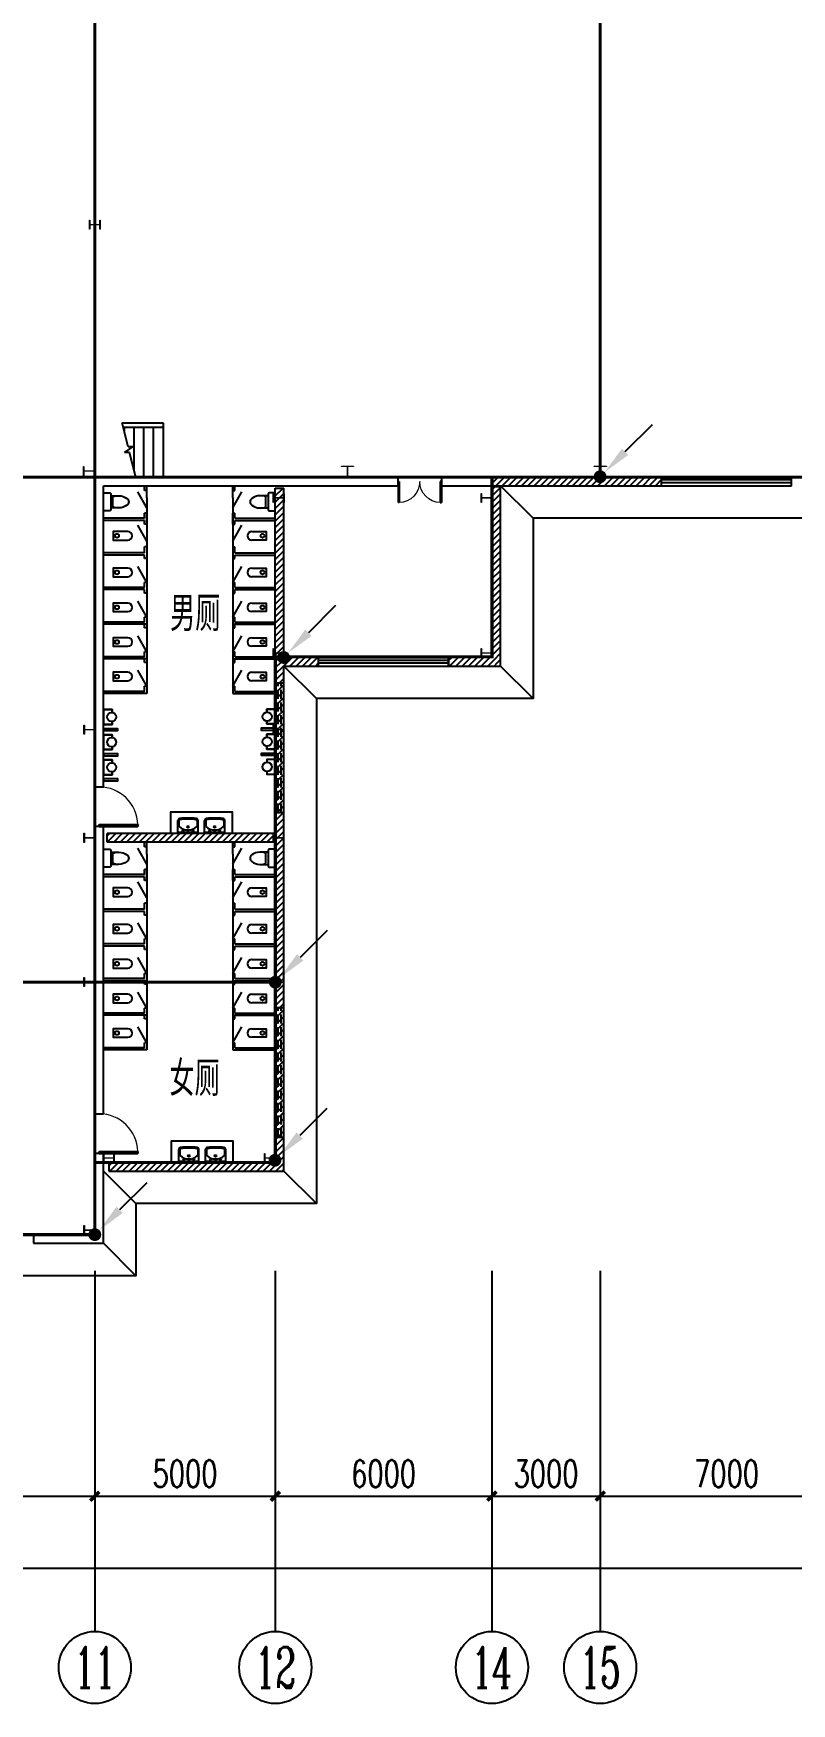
# Model space of a CAD drawing. Extents: x -496980 to 486425, y -292187 to -29437.
# Drawn here: x 268417 to 289417, y -262444 to -216144 of the extents above; entities that cross this region are included whole.
import ezdxf
from ezdxf.enums import TextEntityAlignment as Align

# ---------------------------------------------------------------- set-up
doc = ezdxf.new("R2010")
doc.units = 0
doc.header["$LTSCALE"] = 1000
doc.header["$MEASUREMENT"] = 0
doc.linetypes.add('DASH', pattern=[0.35, 0.25, -0.1])
for name, color, linetype in [('AXIS', 3, 'Continuous'), ('AXIS_TEXT', 7, 'Continuous'), ('LVTRY', 6, 'Continuous'), ('LWIRE', 4, 'Continuous'), ('PUB_HATCH', 8, 'Continuous'), ('PUB_TEXT', 7, 'Continuous'), ('STAIR', 2, 'Continuous'), ('WALL', 9, 'Continuous'), ('WINDOW', 4, 'Continuous'), ('WIRE-接地', 4, 'Continuous'), ('ZDH', 7, 'Continuous'), ('洁具', 7, 'Continuous')]:
    doc.layers.add(name, color=color, linetype=linetype)
doc.layers.add('STXT_XG_THIN', color=2, linetype='Continuous', lineweight=0)
doc.styles.add('_TCH_AXIS', font='COMPLEX', dxfattribs={"bigfont": 'GBCBIG'})
doc.styles.add('_TCH_DIM', font='SIMPLEX', dxfattribs={"bigfont": 'GBCBIG'})
doc.styles.add('_TCH_DIM_T3', font='SIMPLEX', dxfattribs={"width": 0.705882, "bigfont": 'GBCBIG'})
doc.styles.add('COMPLEX', font='COMPLEX')
doc.styles.get("Standard").update_dxf_attribs({"font": 'gbenor.shx', "bigfont": 'gbcbig.shx'})
doc.styles.add('TG_LINETYPE', font='SIMPLEX', dxfattribs={"width": 0.8, "height": 3, "bigfont": 'HZTXT'})
doc.linetypes.add('TG_E', pattern='A,2,-0.4,["E",TG_LINETYPE,S=0.1,R=0,X=-0.28,Y=-0.15],0', length=2.4)
doc.dimstyles.new('_TCH_ARCH&&250', dxfattribs={"dimtxt": 743.75, "dimasz": 250, "dimexe": 625, "dimexo": 750, "dimgap": 250, "dimtad": 1, "dimdec": 0, "dimzin": 0, "dimdsep": 46, "dimtxsty": '_TCH_DIM_T3', "dimblk": 'ARCHTICK', "dimcen": 0.09, "dimclrt": 7, "dimazin": 2, "dimtfac": 1, "dimtdec": 0, "dimtix": 1, "dimtmove": 2, "dimatfit": 3, "dimfxl": 0, "dimtolj": 1, "dimtzin": 0, "dimarcsym": 0})
pattern_1 = [(45, (0, 89.76), (-88.388383, 88.388383), [])]

# ---------------------------------------------------------------- blocks, each defined once
blk = doc.blocks.new('_LV1')
for p, q in [((-280, 0), (280, 0)), ((-280, 0), (-280, -361)), ((280, 0), (280, -361)), ((-280, -29), (280, -29)), ((-251, -356), (-251, -214)), ((0, -29), (-90, -29)), ((-90, -29), (90, -29)), ((251, -356), (251, -215))]:
    blk.add_line(p, q)
for centre, radius in [((-139, -69), 15), ((1, -182), 24.9), ((0, -57), 8), ((139, -69), 15)]:
    blk.add_circle(centre, radius)
for centre, radius, start, end in [((-224, -361), 56, 180, 263.481), ((-223, -214), 28, 133.1543, 180), ((-223, -356), 28, 180, 263.4984), ((0, -452), 354, 46.7581, 133.1543), ((0, 1600), 2029, 263.481, 276.519), ((0, 1600), 1997, 263.4984, 276.5122), ((223, -356), 28, 276.5122, 0), ((224, -361), 56, 276.519, 0), ((223, -215), 28, 0, 46.7581)]:
    blk.add_arc(centre, radius, start, end)
blk = doc.blocks.new('$TelecSys$00000078')
for p, q in [((1.15, 1.15), (0.55, 0.55)), ((0.104, 0.104), (0.104, 0.104)), ((-0.104, -0.104), (-0.104, -0.104))]:
    blk.add_line(p, q)
at = {"const_width": 0.142}
blk.add_lwpolyline([(-0.071, 0, 1), (0.071, 0, 1)], format="xyb", close=True, dxfattribs=at)
blk.add_solid([(0.62, 0.48), (0.48, 0.62), (0.1, 0.1)])
at = {"width": 0.8, "flags": 9}
blk.add_attdef('A', (0, 0), '', height=0.00002, dxfattribs=at)
blk = doc.blocks.new('_ArchTick')
at = {"color": 0, "linetype": 'ByBlock', "const_width": 0.4}
blk.add_lwpolyline([(-0.5, -0.5), (0.5, 0.5)], dxfattribs=at)
blk = doc.blocks.new('*D78')
at = {"layer": 'AXIS', "color": 0, "lineweight": -2}
for p, q in [((263117, -251194), (263117, -257319)), ((270117, -251194), (270117, -257319)), ((263117, -256694), (270117, -256694))]:
    blk.add_line(p, q, dxfattribs=at)
at = {"layer": 'Defpoints', "color": 0}
for p in [(263117, -250444), (270117, -250444), (270117, -256694)]:
    blk.add_point(p, dxfattribs=at)
at = {"layer": 'AXIS', "color": 0, "lineweight": -2, "xscale": 250, "yscale": 250, "zscale": 250, "rotation": 180}
blk.add_blockref('_ArchTick', (263117, -256694), dxfattribs=at)
at = {"layer": 'AXIS', "color": 0, "lineweight": -2, "xscale": 250, "yscale": 250, "zscale": 250}
blk.add_blockref('_ArchTick', (270117, -256694), dxfattribs=at)
at = {"layer": 'AXIS', "color": 7, "insert": (266617, -256072), "char_height": 743.8, "attachment_point": 5, "style": '_TCH_DIM_T3'}
blk.add_mtext('\\A1;7000', dxfattribs=at)
blk = doc.blocks.new('*D79')
at = {"layer": 'AXIS', "color": 0, "lineweight": -2}
for p, q in [((270117, -251194), (270117, -257319)), ((275117, -251194), (275117, -257319)), ((270117, -256694), (275117, -256694))]:
    blk.add_line(p, q, dxfattribs=at)
at = {"layer": 'Defpoints', "color": 0}
for p in [(270117, -250444), (275117, -250444), (275117, -256694)]:
    blk.add_point(p, dxfattribs=at)
at = {"layer": 'AXIS', "color": 0, "lineweight": -2, "xscale": 250, "yscale": 250, "zscale": 250, "rotation": 180}
blk.add_blockref('_ArchTick', (270117, -256694), dxfattribs=at)
at = {"layer": 'AXIS', "color": 0, "lineweight": -2, "xscale": 250, "yscale": 250, "zscale": 250}
blk.add_blockref('_ArchTick', (275117, -256694), dxfattribs=at)
at = {"layer": 'AXIS', "color": 7, "insert": (272617, -256072), "char_height": 743.8, "attachment_point": 5, "style": '_TCH_DIM_T3'}
blk.add_mtext('\\A1;5000', dxfattribs=at)
blk = doc.blocks.new('*D80')
at = {"layer": 'AXIS', "color": 0, "lineweight": -2}
for p, q in [((275117, -251194), (275117, -257319)), ((281117, -251194), (281117, -257319)), ((275117, -256694), (281117, -256694))]:
    blk.add_line(p, q, dxfattribs=at)
at = {"layer": 'Defpoints', "color": 0}
for p in [(275117, -250444), (281117, -250444), (281117, -256694)]:
    blk.add_point(p, dxfattribs=at)
at = {"layer": 'AXIS', "color": 0, "lineweight": -2, "xscale": 250, "yscale": 250, "zscale": 250, "rotation": 180}
blk.add_blockref('_ArchTick', (275117, -256694), dxfattribs=at)
at = {"layer": 'AXIS', "color": 0, "lineweight": -2, "xscale": 250, "yscale": 250, "zscale": 250}
blk.add_blockref('_ArchTick', (281117, -256694), dxfattribs=at)
at = {"layer": 'AXIS', "color": 7, "insert": (278117, -256072), "char_height": 743.8, "attachment_point": 5, "style": '_TCH_DIM_T3'}
blk.add_mtext('\\A1;6000', dxfattribs=at)
blk = doc.blocks.new('*D81')
at = {"layer": 'AXIS', "color": 0, "lineweight": -2}
for p, q in [((281117, -251194), (281117, -257319)), ((284117, -251194), (284117, -257319)), ((281117, -256694), (284117, -256694))]:
    blk.add_line(p, q, dxfattribs=at)
at = {"layer": 'Defpoints', "color": 0}
for p in [(281117, -250444), (284117, -250444), (284117, -256694)]:
    blk.add_point(p, dxfattribs=at)
at = {"layer": 'AXIS', "color": 0, "lineweight": -2, "xscale": 250, "yscale": 250, "zscale": 250, "rotation": 180}
blk.add_blockref('_ArchTick', (281117, -256694), dxfattribs=at)
at = {"layer": 'AXIS', "color": 0, "lineweight": -2, "xscale": 250, "yscale": 250, "zscale": 250}
blk.add_blockref('_ArchTick', (284117, -256694), dxfattribs=at)
at = {"layer": 'AXIS', "color": 7, "insert": (282617, -256072), "char_height": 743.8, "attachment_point": 5, "style": '_TCH_DIM_T3'}
blk.add_mtext('\\A1;3000', dxfattribs=at)
blk = doc.blocks.new('*D82')
at = {"layer": 'AXIS', "color": 0, "lineweight": -2}
for p, q in [((284117, -251194), (284117, -257319)), ((291117, -251194), (291117, -257319)), ((284117, -256694), (291117, -256694))]:
    blk.add_line(p, q, dxfattribs=at)
at = {"layer": 'Defpoints', "color": 0}
for p in [(284117, -250444), (291117, -250444), (291117, -256694)]:
    blk.add_point(p, dxfattribs=at)
at = {"layer": 'AXIS', "color": 0, "lineweight": -2, "xscale": 250, "yscale": 250, "zscale": 250, "rotation": 180}
blk.add_blockref('_ArchTick', (284117, -256694), dxfattribs=at)
at = {"layer": 'AXIS', "color": 0, "lineweight": -2, "xscale": 250, "yscale": 250, "zscale": 250}
blk.add_blockref('_ArchTick', (291117, -256694), dxfattribs=at)
at = {"layer": 'AXIS', "color": 7, "insert": (287617, -256072), "char_height": 743.8, "attachment_point": 5, "style": '_TCH_DIM_T3'}
blk.add_mtext('\\A1;7000', dxfattribs=at)
blk = doc.blocks.new('*D86')
at = {"layer": 'AXIS', "color": 0, "lineweight": -2}
for p, q in [((199877, -251194), (199877, -259319)), ((305857, -251194), (305857, -259319)), ((199877, -258694), (305857, -258694))]:
    blk.add_line(p, q, dxfattribs=at)
at = {"layer": 'Defpoints', "color": 0}
for p in [(199877, -250444), (305857, -250444), (305857, -258694)]:
    blk.add_point(p, dxfattribs=at)
at = {"layer": 'AXIS', "color": 0, "lineweight": -2, "xscale": 250, "yscale": 250, "zscale": 250, "rotation": 180}
blk.add_blockref('_ArchTick', (199877, -258694), dxfattribs=at)
at = {"layer": 'AXIS', "color": 0, "lineweight": -2, "xscale": 250, "yscale": 250, "zscale": 250}
blk.add_blockref('_ArchTick', (305857, -258694), dxfattribs=at)
at = {"layer": 'AXIS', "color": 7, "insert": (252867, -258072), "char_height": 743.8, "attachment_point": 5, "style": '_TCH_DIM_T3'}
blk.add_mtext('\\A1;105980', dxfattribs=at)
blk = doc.blocks.new('$TCHSYS$WIN2D')
for p, q in [((-0.5, 0.5), (0.5, 0.5)), ((-0.5, 0.5), (-0.5, -0.5)), ((0.5, 0.5), (0.5, -0.5)), ((0.5, 0.167), (-0.5, 0.167)), ((0.5, -0.167), (-0.5, -0.167)), ((-0.5, -0.5), (0.5, -0.5))]:
    blk.add_line(p, q)
blk = doc.blocks.new('$DorLib2D$00000002')
for p, q in [((-0.5, 0), (-0.5, 0.4875)), ((-0.475, 0.4875), (-0.5, 0.4875)), ((-0.475, 0), (-0.475, 0.4875)), ((0.475, 0), (0.475, 0.4875)), ((0.475, 0.4875), (0.5, 0.4875)), ((0.5, 0), (0.5, 0.4875)), ((-0.5, 0), (-0.475, 0)), ((0.5, 0), (0.475, 0))]:
    blk.add_line(p, q)
at = {"lineweight": 13}
for centre, start, end in [((-0.4875, 0), 0, 88.53072), ((0.4875, 0), 91.46928, 180)]:
    blk.add_arc(centre, 0.4875, start, end, dxfattribs=at)
blk = doc.blocks.new('_AXISO')
blk.add_circle((0, 0), 0.5)
at = {"layer": 'AXIS_TEXT', "style": 'COMPLEX', "width": 1.041667}
blk.add_attdef('A', text='', height=0.56, dxfattribs=at).set_placement((-0.25, -0.28), (0.25, -0.28), align=Align.FIT)
blk = doc.blocks.new('$DorLib2D$00000001')
for p, q in [((0.45, 0.975), (0.5, 0.975)), ((0.45, 0), (0.45, 0.975)), ((0.5, 0), (0.5, 0.975)), ((0.5, 0), (0.45, 0))]:
    blk.add_line(p, q)
at = {"lineweight": 13}
blk.add_arc((0.475, 0), 0.975, 91.4693, 180, dxfattribs=at)
blk = doc.blocks.new('$plan$00002826')
at = {"layer": '洁具', "color": 7}
blk.add_line((-260, -140), (-260, 140), dxfattribs=at)
at = {"layer": '洁具'}
blk.add_line((-200, 170), (-200, -170), dxfattribs=at)
blk.add_lwpolyline([(-650, 92, 0.537872), (-650, -92, 0.149947), (-430, -170), (-200, -170), (-200, -220, 0.414214), (-170, -250), (-30, -250, 0.414214), (0, -220), (0, 220, 0.414214), (-30, 250), (-170, 250, 0.414214), (-200, 220), (-200, 170), (-430, 170, 0.149947)], format="xyb", close=True, dxfattribs=at)
at = {"layer": '洁具', "color": 7}
for centre, start, end in [((-413, -227), 67.4505, 91.4725), ((-413, 227), 268.6339, 292.5495)]:
    blk.add_arc(centre, 398, start, end, dxfattribs=at)

msp = doc.modelspace()

# ---------------------------------------------------------------- hatches: boundary and pattern name
at = {"layer": 'PUB_HATCH'}
h = msp.add_hatch(dxfattribs=at)
h.set_pattern_fill('普通砖', color=256, scale=50, style=0)
h.set_pattern_definition(pattern_1)
h.paths.add_polyline_path([(281117.3, -233444.2), (281357.3, -233684.2), (281357.3, -228700.8), (281117.3, -228700.8)])
h = msp.add_hatch(dxfattribs=at)
h.set_pattern_fill('普通砖', color=256, scale=50, style=0)
h.set_pattern_definition(pattern_1)
h.paths.add_polyline_path([(281134.5, -228684.2), (285817.3, -228684.2), (285817.3, -228444.2), (281134.5, -228444.2), (281123, -228604.2)])
h = msp.add_hatch(dxfattribs=at)
h.set_pattern_fill('普通砖', color=256, scale=50, style=0)
h.set_pattern_definition(pattern_1)
h.paths.add_polyline_path([(275277.3, -233524.2), (275357.3, -233444.2), (275357.3, -228746.8), (275117.3, -228746.8), (275117.3, -233444.2)])
h = msp.add_hatch(dxfattribs=at)
h.set_pattern_fill('普通砖', color=256, scale=50, style=0)
h.set_pattern_definition(pattern_1)
h.paths.add_polyline_path([(275197.3, -238444.2), (275357.3, -238444.2), (275357.3, -233684.2), (275277.3, -233524.2), (275117.3, -233444.2), (275117.3, -238324.2)])
h = msp.add_hatch(dxfattribs=at)
h.set_pattern_fill('普通砖', color=256, scale=50, style=0)
h.set_pattern_definition(pattern_1)
h.paths.add_polyline_path([(275357.3, -233684.2), (276317.3, -233684.2), (276317.3, -233444.2), (275357.3, -233444.2), (275277.3, -233524.2)])
h = msp.add_hatch(dxfattribs=at)
h.set_pattern_fill('普通砖', color=256, scale=50, style=0)
h.set_pattern_definition(pattern_1)
h.paths.add_polyline_path([(281117.3, -233444.2), (279917.3, -233444.2), (279917.3, -233684.2), (281357.3, -233684.2)])
h = msp.add_hatch(dxfattribs=at)
h.set_pattern_fill('普通砖', color=256, scale=50, style=0)
h.set_pattern_definition(pattern_1)
h.paths.add_polyline_path([(275197.3, -238444.2), (275117.3, -238324.2), (270461.6, -238324.2), (270461.6, -238564.2), (275117.3, -238564.2)])
h = msp.add_hatch(dxfattribs=at)
h.set_pattern_fill('普通砖', color=256, scale=50, style=0)
h.set_pattern_definition(pattern_1)
h.paths.add_polyline_path([(275117.3, -247444.2), (275357.3, -247684.2), (275357.3, -238444.2), (275197.3, -238444.2), (275117.3, -238564.2)])
h = msp.add_hatch(dxfattribs=at)
h.set_pattern_fill('普通砖', color=256, scale=50, style=0)
h.set_pattern_definition(pattern_1)
h.paths.add_polyline_path([(270508, -247684.2), (275357.3, -247684.2), (275117.3, -247444.2), (270508, -247444.2)])

# ---------------------------------------------------------------- linework, layer by layer
at = {"color": 2}
for p, q in [((282257.3, -229584.2), (281357.3, -228684.2)), ((276257.3, -234584.2), (275357.3, -233684.2)), ((282257.3, -234584.2), (281357.3, -233684.2)), ((271257.3, -248584.2), (270357.3, -247684.2)), ((276257.3, -248584.2), (275357.3, -247684.2)), ((271257.3, -250584.2), (270357.3, -249684.2))]:
    msp.add_line(p, q, dxfattribs=at)
msp.add_lwpolyline([(299257.3, -200444.2), (299257.3, -201584.2), (292257.3, -201584.2), (292257.3, -229584.2), (282257.3, -229584.2), (282257.3, -234584.2), (276257.3, -234584.2), (276257.3, -248584.2), (271257.3, -248584.2), (271257.3, -250584.2), (263117.3, -250584.2)], dxfattribs=at)
for points in [[(270357.3, -235418.6), (270357.3, -235469.8), (270753.2, -235469.8), (270753.2, -235418.6)], [(275117.3, -235456.9), (275117.3, -235405.8), (274721.5, -235405.8), (274721.5, -235456.9)], [(270357.3, -236115.4), (270357.3, -236166.6), (270753.2, -236166.6), (270753.2, -236115.4)], [(275117.3, -236153.7), (275117.3, -236102.6), (274721.5, -236102.6), (274721.5, -236153.7)], [(270357.3, -236812.2), (270357.3, -236863.3), (270753.2, -236863.3), (270753.2, -236812.2)]]:
    msp.add_lwpolyline(points, close=True)
for points in [[(272219.3, -238324.2), (272219.3, -237724.2), (273919.3, -237724.2), (273919.3, -238324.2)], [(272243.3, -247444.2), (272243.3, -246844.2), (273943.3, -246844.2), (273943.3, -247444.2)]]:
    msp.add_lwpolyline(points)
at = {"layer": 'AXIS'}
for p, q in [((270117.3, -250444.2), (270117.3, -260444.2)), ((275117.3, -250444.2), (275117.3, -260444.2)), ((281117.3, -250444.2), (281117.3, -260444.2)), ((284117.3, -250444.2), (284117.3, -260444.2))]:
    msp.add_line(p, q, dxfattribs=at)
at = {"layer": 'STAIR'}
for p, q in [((270872.9, -226942.8), (272006.9, -226942.8)), ((271040, -227605.7), (270872.9, -226942.8)), ((270903.2, -227062.8), (272006.9, -227062.8)), ((270926.9, -227062.8), (270926.9, -227157.1)), ((271196.9, -227062.8), (271196.9, -228228.5)), ((271466.9, -227062.8), (271466.9, -228442.8)), ((271736.9, -227062.8), (271736.9, -228442.8)), ((272006.9, -226942.8), (272006.9, -227062.8)), ((272006.9, -227062.8), (272006.9, -228442.8)), ((270944, -227758.6), (271166.6, -227607.6)), ((271079, -227760.6), (270944, -227758.6)), ((271166.6, -227607.6), (271040, -227605.7)), ((271250.9, -228442.8), (271079, -227760.6)), ((271250.9, -228442.8), (272006.9, -228442.8))]:
    msp.add_line(p, q, dxfattribs=at)
at = {"layer": 'STXT_XG_THIN', "color": 2}
for points in [[(269967.3, -221569.1), (269967.3, -221319.1), (269977.5, -221319.1), (269977.5, -221441.2), (270257.1, -221441.2), (270257.1, -221319.1), (270267.3, -221319.1), (270267.3, -221569.1), (270257.1, -221569.1), (270257.1, -221447), (269977.5, -221447), (269977.5, -221569.1), (269967.3, -221569.1)], [(269807.1, -228402), (269807.1, -228152), (269817.3, -228152), (269817.3, -228274.1), (270096.9, -228274.1), (270096.9, -228152), (270107.1, -228152), (270107.1, -228402), (270096.9, -228402), (270096.9, -228279.9), (269817.3, -228279.9), (269817.3, -228402), (269807.1, -228402)], [(276947.3, -228144.2), (277287.3, -228144.2), (277287.3, -228154.4), (277120.2, -228154.4), (277120.2, -228434), (277287.3, -228434), (277287.3, -228444.2), (276947.3, -228444.2), (276947.3, -228434), (277114.4, -228434), (277114.4, -228154.4), (276947.3, -228154.4), (276947.3, -228144.2)], [(283947.3, -228144.2), (284287.3, -228144.2), (284287.3, -228154.4), (284120.2, -228154.4), (284120.2, -228434), (284287.3, -228434), (284287.3, -228444.2), (283947.3, -228444.2), (283947.3, -228434), (284114.4, -228434), (284114.4, -228154.4), (283947.3, -228154.4), (283947.3, -228144.2)], [(275058.4, -229144.7), (275058.4, -228894.7), (275068.6, -228894.7), (275068.6, -229016.8), (275348.2, -229016.8), (275348.2, -228894.7), (275358.4, -228894.7), (275358.4, -229144.7), (275348.2, -229144.7), (275348.2, -229022.6), (275068.6, -229022.6), (275068.6, -229144.7), (275058.4, -229144.7)], [(280817.3, -229144.7), (280817.3, -228894.7), (280827.5, -228894.7), (280827.5, -229016.8), (281107.1, -229016.8), (281107.1, -228894.7), (281117.3, -228894.7), (281117.3, -229144.7), (281107.1, -229144.7), (281107.1, -229022.6), (280827.5, -229022.6), (280827.5, -229144.7), (280817.3, -229144.7)], [(275057.3, -233444.2), (275057.3, -233194.2), (275067.5, -233194.2), (275067.5, -233316.3), (275347.1, -233316.3), (275347.1, -233194.2), (275357.3, -233194.2), (275357.3, -233444.2), (275347.1, -233444.2), (275347.1, -233322.1), (275067.5, -233322.1), (275067.5, -233444.2), (275057.3, -233444.2)], [(280817.3, -233444.2), (280817.3, -233194.2), (280827.5, -233194.2), (280827.5, -233316.3), (281107.1, -233316.3), (281107.1, -233194.2), (281117.3, -233194.2), (281117.3, -233444.2), (281107.1, -233444.2), (281107.1, -233322.1), (280827.5, -233322.1), (280827.5, -233444.2), (280817.3, -233444.2)], [(269817.3, -235569.1), (269817.3, -235319.1), (269827.5, -235319.1), (269827.5, -235441.2), (270107.1, -235441.2), (270107.1, -235319.1), (270117.3, -235319.1), (270117.3, -235569.1), (270107.1, -235569.1), (270107.1, -235447), (269827.5, -235447), (269827.5, -235569.1), (269817.3, -235569.1)], [(275057.3, -235569.1), (275057.3, -235319.1), (275067.5, -235319.1), (275067.5, -235441.2), (275347.1, -235441.2), (275347.1, -235319.1), (275357.3, -235319.1), (275357.3, -235569.1), (275347.1, -235569.1), (275347.1, -235447), (275067.5, -235447), (275067.5, -235569.1), (275057.3, -235569.1)], [(269817.3, -238569.1), (269817.3, -238319.1), (269827.5, -238319.1), (269827.5, -238441.2), (270107.1, -238441.2), (270107.1, -238319.1), (270117.3, -238319.1), (270117.3, -238569.1), (270107.1, -238569.1), (270107.1, -238447), (269827.5, -238447), (269827.5, -238569.1), (269817.3, -238569.1)], [(275057.3, -238569.1), (275057.3, -238319.1), (275067.5, -238319.1), (275067.5, -238441.2), (275347.1, -238441.2), (275347.1, -238319.1), (275357.3, -238319.1), (275357.3, -238569.1), (275347.1, -238569.1), (275347.1, -238447), (275067.5, -238447), (275067.5, -238569.1), (275057.3, -238569.1)], [(269817.3, -242569.1), (269817.3, -242319.1), (269827.5, -242319.1), (269827.5, -242441.2), (270107.1, -242441.2), (270107.1, -242319.1), (270117.3, -242319.1), (270117.3, -242569.1), (270107.1, -242569.1), (270107.1, -242447), (269827.5, -242447), (269827.5, -242569.1), (269817.3, -242569.1)], [(275057.3, -242569.1), (275057.3, -242319.1), (275067.5, -242319.1), (275067.5, -242441.2), (275347.1, -242441.2), (275347.1, -242319.1), (275357.3, -242319.1), (275357.3, -242569.1), (275347.1, -242569.1), (275347.1, -242447), (275067.5, -242447), (275067.5, -242569.1), (275057.3, -242569.1)], [(270357.3, -247444.2), (270357.3, -247194.2), (270367.5, -247194.2), (270367.5, -247316.3), (270647.1, -247316.3), (270647.1, -247194.2), (270657.3, -247194.2), (270657.3, -247444.2), (270647.1, -247444.2), (270647.1, -247322.1), (270367.5, -247322.1), (270367.5, -247444.2), (270357.3, -247444.2)], [(274817.3, -247444.2), (274817.3, -247194.2), (274827.5, -247194.2), (274827.5, -247316.3), (275107.1, -247316.3), (275107.1, -247194.2), (275117.3, -247194.2), (275117.3, -247444.2), (275107.1, -247444.2), (275107.1, -247322.1), (274827.5, -247322.1), (274827.5, -247444.2), (274817.3, -247444.2)], [(269817.3, -249444.2), (269817.3, -249194.2), (269827.5, -249194.2), (269827.5, -249316.3), (270107.1, -249316.3), (270107.1, -249194.2), (270117.3, -249194.2), (270117.3, -249444.2), (270107.1, -249444.2), (270107.1, -249322.1), (269827.5, -249322.1), (269827.5, -249444.2), (269817.3, -249444.2)]]:
    msp.add_lwpolyline(points, dxfattribs=at)
at = {"layer": 'WALL', "color": 5}
for p, q in [((278517.3, -228444.2), (270117.3, -228444.2)), ((270117.3, -228444.2), (270117.3, -237033.4)), ((270357.3, -228684.2), (278517.3, -228684.2)), ((270357.3, -237033.4), (270357.3, -228684.2)), ((278517.3, -228684.2), (278517.3, -228444.2)), ((281117.3, -228444.2), (279717.3, -228444.2)), ((279717.3, -228444.2), (279717.3, -228684.2)), ((279717.3, -228684.2), (281117.3, -228684.2)), ((281117.3, -233444.2), (281117.3, -228700.8)), ((281117.3, -228700.8), (281357.3, -228700.8)), ((285817.3, -228444.2), (281134.5, -228444.2)), ((281134.5, -228684.2), (285817.3, -228684.2)), ((281357.3, -233684.2), (281357.3, -228700.8)), ((285817.3, -228684.2), (285817.3, -228444.2)), ((275117.3, -233444.2), (275117.3, -228746.8)), ((275117.3, -228746.8), (275357.3, -228746.8)), ((275357.3, -233444.2), (275357.3, -228746.8)), ((275117.3, -238324.2), (275117.3, -233444.2)), ((276317.3, -233444.2), (275357.3, -233444.2)), ((275357.3, -233684.2), (276317.3, -233684.2)), ((275357.3, -238444.2), (275357.3, -233684.2)), ((276317.3, -233684.2), (276317.3, -233444.2)), ((281117.3, -233444.2), (279917.3, -233444.2)), ((279917.3, -233444.2), (279917.3, -233684.2)), ((279917.3, -233684.2), (281357.3, -233684.2)), ((270117.3, -237033.4), (270357.3, -237033.4)), ((270357.3, -238133.4), (270117.3, -238133.4)), ((270117.3, -238133.4), (270117.3, -246094)), ((270357.3, -246094), (270357.3, -238133.4)), ((275117.3, -238324.2), (270461.6, -238324.2)), ((270461.6, -238564.2), (270461.6, -238324.2)), ((275357.3, -247684.2), (275357.3, -238444.2)), ((275117.3, -238564.2), (270461.6, -238564.2)), ((275117.3, -247444.2), (275117.3, -238564.2)), ((270117.3, -246094), (270357.3, -246094)), ((270357.3, -247194), (270117.3, -247194)), ((270117.3, -247194), (270117.3, -249444.2)), ((270357.3, -249684.2), (270357.3, -247194)), ((270508, -247444.2), (275117.3, -247444.2)), ((270508, -247444.2), (270508, -247684.2)), ((270508, -247684.2), (275357.3, -247684.2)), ((270117.3, -249444.2), (268417.3, -249444.2)), ((268417.3, -249444.2), (268417.3, -249684.2)), ((268417.3, -249684.2), (270357.3, -249684.2))]:
    msp.add_line(p, q, dxfattribs=at)
at = {"layer": 'WINDOW'}
for p, q in [((271497.3, -228814.2), (271497.3, -228684.2)), ((271557.3, -229014.2), (271557.3, -228684.2)), ((273937.3, -229014.2), (273937.3, -228684.2)), ((273997.3, -228814.2), (273997.3, -228684.2)), ((271557.3, -229294.2), (271304.7, -228850.6)), ((271557.3, -228814.2), (271497.3, -228814.2)), ((271557.3, -229014.2), (271557.3, -234444.2)), ((273937.3, -228814.2), (273997.3, -228814.2)), ((273937.3, -229294.2), (274190, -228850.6)), ((273937.3, -229014.2), (273937.3, -234444.2)), ((271497.3, -229584.2), (270377.3, -229584.2)), ((271497.3, -229644.2), (270377.3, -229644.2)), ((271497.3, -229584.2), (271497.3, -229444.2)), ((271557.3, -229444.2), (271497.3, -229444.2)), ((271497.3, -229744.2), (271497.3, -229644.2)), ((271557.3, -229744.2), (271557.3, -229444.2)), ((273937.3, -229444.2), (273997.3, -229444.2)), ((273937.3, -229744.2), (273937.3, -229444.2)), ((273997.3, -229584.2), (273997.3, -229444.2)), ((273997.3, -229584.2), (275117.3, -229584.2)), ((273997.3, -229644.2), (275117.3, -229644.2)), ((273997.3, -229744.2), (273997.3, -229644.2)), ((271557.3, -230224.2), (271304.7, -229780.6)), ((271557.3, -229744.2), (271497.3, -229744.2)), ((273937.3, -229744.2), (273997.3, -229744.2)), ((273937.3, -230224.2), (274190, -229780.6)), ((271497.3, -230544.2), (270377.3, -230544.2)), ((271497.3, -230544.2), (271497.3, -230374.2)), ((271557.3, -230374.2), (271497.3, -230374.2)), ((273937.3, -230374.2), (273997.3, -230374.2)), ((273997.3, -230544.2), (273997.3, -230374.2)), ((273997.3, -230544.2), (275117.3, -230544.2)), ((271497.3, -230604.2), (270377.3, -230604.2)), ((271557.3, -231364.2), (271304.7, -230920.6)), ((271497.3, -230704.2), (271497.3, -230604.2)), ((271557.3, -230704.2), (271497.3, -230704.2)), ((273937.3, -230704.2), (273997.3, -230704.2)), ((273937.3, -231364.2), (274190, -230920.6)), ((273997.3, -230604.2), (275117.3, -230604.2)), ((273997.3, -230704.2), (273997.3, -230604.2)), ((271497.3, -231504.2), (271497.3, -231364.2)), ((271557.3, -231364.2), (271497.3, -231364.2)), ((273937.3, -231364.2), (273997.3, -231364.2)), ((273997.3, -231504.2), (273997.3, -231364.2)), ((271497.3, -231504.2), (270377.3, -231504.2)), ((271497.3, -231504.2), (270377.3, -231504.2)), ((271497.3, -231564.2), (270377.3, -231564.2)), ((271497.3, -231564.2), (270377.3, -231564.2)), ((271557.3, -232324.2), (271304.7, -231880.6)), ((271497.3, -231664.2), (271497.3, -231564.2)), ((271557.3, -231664.2), (271497.3, -231664.2)), ((273937.3, -231664.2), (273997.3, -231664.2)), ((273937.3, -232324.2), (274190, -231880.6)), ((273997.3, -231504.2), (275117.3, -231504.2)), ((273997.3, -231504.2), (275117.3, -231504.2)), ((273997.3, -231564.2), (275117.3, -231564.2)), ((273997.3, -231564.2), (275117.3, -231564.2)), ((273997.3, -231664.2), (273997.3, -231564.2)), ((271497.3, -232464.2), (271497.3, -232324.2)), ((271557.3, -232324.2), (271497.3, -232324.2)), ((273937.3, -232324.2), (273997.3, -232324.2)), ((273997.3, -232464.2), (273997.3, -232324.2)), ((271497.3, -232464.2), (270377.3, -232464.2)), ((271497.3, -232464.2), (270377.3, -232464.2)), ((271497.3, -232464.2), (270377.3, -232464.2)), ((271557.3, -232524.2), (270377.3, -232524.2)), ((271497.3, -232524.2), (270377.3, -232524.2)), ((271497.3, -232524.2), (270377.3, -232524.2)), ((271557.3, -233284.2), (271304.7, -232840.6)), ((271497.3, -232624.2), (271497.3, -232524.2)), ((271557.3, -232624.2), (271497.3, -232624.2)), ((273937.3, -232524.2), (275117.3, -232524.2)), ((273937.3, -232624.2), (273997.3, -232624.2)), ((273937.3, -233284.2), (274190, -232840.6)), ((273997.3, -232464.2), (275117.3, -232464.2)), ((273997.3, -232464.2), (275117.3, -232464.2)), ((273997.3, -232464.2), (275117.3, -232464.2)), ((273997.3, -232524.2), (275117.3, -232524.2)), ((273997.3, -232524.2), (275117.3, -232524.2)), ((273997.3, -232624.2), (273997.3, -232524.2)), ((271557.3, -233284.2), (271497.3, -233284.2)), ((271497.3, -233424.2), (271497.3, -233284.2)), ((273937.3, -233284.2), (273997.3, -233284.2)), ((273997.3, -233424.2), (273997.3, -233284.2)), ((271497.3, -233424.2), (270377.3, -233424.2)), ((271497.3, -233424.2), (270377.3, -233424.2)), ((271497.3, -233424.2), (270377.3, -233424.2)), ((271557.3, -233484.2), (270377.3, -233484.2)), ((271497.3, -233484.2), (270377.3, -233484.2)), ((271497.3, -233484.2), (270377.3, -233484.2)), ((271557.3, -234244.2), (271304.7, -233800.6)), ((271497.3, -233584.2), (271497.3, -233484.2)), ((271557.3, -233584.2), (271497.3, -233584.2)), ((273937.3, -233484.2), (275117.3, -233484.2)), ((273937.3, -233584.2), (273997.3, -233584.2)), ((273937.3, -234244.2), (274190, -233800.6)), ((273997.3, -233424.2), (275117.3, -233424.2)), ((273997.3, -233424.2), (275117.3, -233424.2)), ((273997.3, -233424.2), (275117.3, -233424.2)), ((273997.3, -233484.2), (275117.3, -233484.2)), ((273997.3, -233484.2), (275117.3, -233484.2)), ((273997.3, -233584.2), (273997.3, -233484.2)), ((271497.3, -234384.2), (271497.3, -234244.2)), ((271557.3, -234244.2), (271497.3, -234244.2)), ((273937.3, -234244.2), (273997.3, -234244.2)), ((273997.3, -234384.2), (273997.3, -234244.2)), ((271497.3, -234384.2), (270377.3, -234384.2)), ((271557.3, -234444.2), (270377.3, -234444.2)), ((273937.3, -234444.2), (275117.3, -234444.2)), ((273997.3, -234384.2), (275117.3, -234384.2)), ((271557.3, -239174.2), (271304.7, -238730.6)), ((271497.3, -238694.2), (271497.3, -238564.2)), ((271557.3, -238694.2), (271497.3, -238694.2)), ((271557.3, -238894.2), (271557.3, -238564.2)), ((271557.3, -238894.2), (271557.3, -244324.2)), ((273937.3, -238894.2), (273937.3, -238564.2)), ((273937.3, -238694.2), (273997.3, -238694.2)), ((273937.3, -239174.2), (274190, -238730.6)), ((273937.3, -238894.2), (273937.3, -244324.2)), ((273997.3, -238694.2), (273997.3, -238564.2)), ((271497.3, -239464.2), (271497.3, -239324.2)), ((271557.3, -239324.2), (271497.3, -239324.2)), ((271557.3, -239624.2), (271557.3, -239324.2)), ((273937.3, -239324.2), (273997.3, -239324.2)), ((273937.3, -239624.2), (273937.3, -239324.2)), ((273997.3, -239464.2), (273997.3, -239324.2)), ((271497.3, -239464.2), (270377.3, -239464.2)), ((271497.3, -239524.2), (270377.3, -239524.2)), ((271557.3, -240104.2), (271304.7, -239660.6)), ((271497.3, -239624.2), (271497.3, -239524.2)), ((271557.3, -239624.2), (271497.3, -239624.2)), ((273937.3, -239624.2), (273997.3, -239624.2)), ((273937.3, -240104.2), (274190, -239660.6)), ((273997.3, -239464.2), (275117.3, -239464.2)), ((273997.3, -239524.2), (275117.3, -239524.2)), ((273997.3, -239624.2), (273997.3, -239524.2)), ((271497.3, -240424.2), (271497.3, -240254.2)), ((271557.3, -240254.2), (271497.3, -240254.2)), ((273937.3, -240254.2), (273997.3, -240254.2)), ((273997.3, -240424.2), (273997.3, -240254.2)), ((271497.3, -240424.2), (270377.3, -240424.2)), ((271497.3, -240484.2), (270377.3, -240484.2)), ((271497.3, -240584.2), (271497.3, -240484.2)), ((271557.3, -240584.2), (271497.3, -240584.2)), ((273937.3, -240584.2), (273997.3, -240584.2)), ((273997.3, -240424.2), (275117.3, -240424.2)), ((273997.3, -240484.2), (275117.3, -240484.2)), ((273997.3, -240584.2), (273997.3, -240484.2)), ((271557.3, -241244.2), (271304.7, -240800.6)), ((273937.3, -241244.2), (274190, -240800.6)), ((271497.3, -241384.2), (270377.3, -241384.2)), ((271497.3, -241384.2), (270377.3, -241384.2)), ((271497.3, -241444.2), (270377.3, -241444.2)), ((271497.3, -241444.2), (270377.3, -241444.2)), ((271497.3, -241384.2), (271497.3, -241244.2)), ((271557.3, -241244.2), (271497.3, -241244.2)), ((271497.3, -241544.2), (271497.3, -241444.2)), ((271557.3, -241544.2), (271497.3, -241544.2)), ((273937.3, -241244.2), (273997.3, -241244.2)), ((273937.3, -241544.2), (273997.3, -241544.2)), ((273997.3, -241384.2), (273997.3, -241244.2)), ((273997.3, -241384.2), (275117.3, -241384.2)), ((273997.3, -241384.2), (275117.3, -241384.2)), ((273997.3, -241444.2), (275117.3, -241444.2)), ((273997.3, -241444.2), (275117.3, -241444.2)), ((273997.3, -241544.2), (273997.3, -241444.2)), ((271557.3, -242204.2), (271304.7, -241760.6)), ((273937.3, -242204.2), (274190, -241760.6)), ((271497.3, -242344.2), (270377.3, -242344.2)), ((271497.3, -242344.2), (270377.3, -242344.2)), ((271497.3, -242344.2), (270377.3, -242344.2)), ((271557.3, -242404.2), (270377.3, -242404.2)), ((271497.3, -242404.2), (270377.3, -242404.2)), ((271497.3, -242404.2), (270377.3, -242404.2)), ((271497.3, -242344.2), (271497.3, -242204.2)), ((271557.3, -242204.2), (271497.3, -242204.2)), ((271497.3, -242504.2), (271497.3, -242404.2)), ((271557.3, -242504.2), (271497.3, -242504.2)), ((273937.3, -242204.2), (273997.3, -242204.2)), ((273937.3, -242404.2), (275117.3, -242404.2)), ((273937.3, -242504.2), (273997.3, -242504.2)), ((273997.3, -242344.2), (273997.3, -242204.2)), ((273997.3, -242344.2), (275117.3, -242344.2)), ((273997.3, -242344.2), (275117.3, -242344.2)), ((273997.3, -242344.2), (275117.3, -242344.2)), ((273997.3, -242404.2), (275117.3, -242404.2)), ((273997.3, -242404.2), (275117.3, -242404.2)), ((273997.3, -242504.2), (273997.3, -242404.2)), ((271557.3, -243164.2), (271304.7, -242720.6)), ((273937.3, -243164.2), (274190, -242720.6)), ((271497.3, -243304.2), (270377.3, -243304.2)), ((271497.3, -243304.2), (270377.3, -243304.2)), ((271497.3, -243304.2), (270377.3, -243304.2)), ((271557.3, -243364.2), (270377.3, -243364.2)), ((271497.3, -243364.2), (270377.3, -243364.2)), ((271497.3, -243364.2), (270377.3, -243364.2)), ((271497.3, -243304.2), (271497.3, -243164.2)), ((271557.3, -243164.2), (271497.3, -243164.2)), ((271497.3, -243464.2), (271497.3, -243364.2)), ((271557.3, -243464.2), (271497.3, -243464.2)), ((273937.3, -243164.2), (273997.3, -243164.2)), ((273937.3, -243364.2), (275117.3, -243364.2)), ((273937.3, -243464.2), (273997.3, -243464.2)), ((273997.3, -243304.2), (273997.3, -243164.2)), ((273997.3, -243304.2), (275117.3, -243304.2)), ((273997.3, -243304.2), (275117.3, -243304.2)), ((273997.3, -243304.2), (275117.3, -243304.2)), ((273997.3, -243364.2), (275117.3, -243364.2)), ((273997.3, -243364.2), (275117.3, -243364.2)), ((273997.3, -243464.2), (273997.3, -243364.2)), ((271557.3, -244124.2), (271304.7, -243680.6)), ((273937.3, -244124.2), (274190, -243680.6)), ((271497.3, -244264.2), (270377.3, -244264.2)), ((271557.3, -244324.2), (270377.3, -244324.2)), ((271497.3, -244264.2), (271497.3, -244124.2)), ((271557.3, -244124.2), (271497.3, -244124.2)), ((273937.3, -244124.2), (273997.3, -244124.2)), ((273937.3, -244324.2), (275117.3, -244324.2)), ((273997.3, -244264.2), (273997.3, -244124.2)), ((273997.3, -244264.2), (275117.3, -244264.2))]:
    msp.add_line(p, q, dxfattribs=at)
at = {"layer": 'WINDOW', "linetype": 'DASH'}
for p, q in [((275117.3, -234144.2, 900), (275357.3, -234144.2, 900)), ((275197.3, -237744.2, 900), (275197.3, -234144.2, 900)), ((275277.3, -237744.2, 900), (275277.3, -234144.2, 900)), ((275117.3, -237744.2, 900), (275357.3, -237744.2, 900)), ((275117.3, -243144.2, 900), (275357.3, -243144.2, 900)), ((275197.3, -246744.2, 900), (275197.3, -243144.2, 900)), ((275277.3, -246744.2, 900), (275277.3, -243144.2, 900)), ((275117.3, -246744.2, 900), (275357.3, -246744.2, 900))]:
    msp.add_line(p, q, dxfattribs=at)
at = {"layer": 'WIRE-接地', "linetype": 'TG_E', "const_width": 87.5}
for points in [[(242117.3, -67444.2), (242117.3, -172664.2), (200117.3, -172664.2), (200117.3, -249444.2), (270117.3, -249444.2), (270117.3, -247444.2), (275117.3, -247444.2), (275117.3, -233425), (281117.3, -233425), (281117.3, -228444.2), (291117.3, -228444.2), (291117.3, -200444.2), (298117.3, -200444.2), (298117.3, -179444.2), (305617.2, -179444.2), (305617.2, -123438.4), (298117.3, -123438.4), (298117.3, -67444.2), (242117.3, -67444.2)], [(270120.2, -67444.2), (270117.3, -249444.2)], [(284120.2, -67444.2), (284117.7, -228444.2)], [(281117.3, -228444.2), (200107.1, -228444.2)], [(200117.3, -242444.2), (275117.3, -242447)]]:
    msp.add_lwpolyline(points, dxfattribs=at)
at = {"layer": 'ZDH'}
for points in [[(271031.1, -229951.2), (270629.6, -229951.2), (270629.6, -230189.7), (271031.1, -230189.7)], [(274463.6, -229951.2), (274865.1, -229951.2), (274865.1, -230189.7), (274463.6, -230189.7)], [(271031.1, -230965.9), (270629.6, -230965.9), (270629.6, -231204.4), (271031.1, -231204.4)], [(274463.6, -230965.9), (274865.1, -230965.9), (274865.1, -231204.4), (274463.6, -231204.4)], [(271031.1, -231935.9), (270629.6, -231935.9), (270629.6, -232174.4), (271031.1, -232174.4)], [(274463.6, -231935.9), (274865.1, -231935.9), (274865.1, -232174.4), (274463.6, -232174.4)], [(271031.1, -232895.9), (270629.6, -232895.9), (270629.6, -233134.4), (271031.1, -233134.4)], [(274463.6, -232895.9), (274865.1, -232895.9), (274865.1, -233134.4), (274463.6, -233134.4)], [(271031.1, -233855.9), (270629.6, -233855.9), (270629.6, -234094.4), (271031.1, -234094.4)], [(274463.6, -233855.9), (274865.1, -233855.9), (274865.1, -234094.4), (274463.6, -234094.4)], [(270594, -235222.4), (270594, -235301), (270357.3, -235301), (270357.3, -234890.6), (270594, -234890.6), (270594, -234969.2)], [(270594, -234969.2), (270594, -234890.6), (270357.3, -234890.6), (270357.3, -235301), (270594, -235301), (270594, -235222.4)], [(274880.7, -234956.3), (274880.7, -234877.8), (275117.3, -234877.8), (275117.3, -235288.1), (274880.7, -235288.1), (274880.7, -235209.6)], [(274880.7, -235209.6), (274880.7, -235288.1), (275117.3, -235288.1), (275117.3, -234877.8), (274880.7, -234877.8), (274880.7, -234956.3)], [(270594, -235919.2), (270594, -235997.8), (270357.3, -235997.8), (270357.3, -235587.4), (270594, -235587.4), (270594, -235666)], [(270594, -235666), (270594, -235587.4), (270357.3, -235587.4), (270357.3, -235997.8), (270594, -235997.8), (270594, -235919.2)], [(274880.7, -235653.1), (274880.7, -235574.6), (275117.3, -235574.6), (275117.3, -235984.9), (274880.7, -235984.9), (274880.7, -235906.4)], [(274880.7, -235906.4), (274880.7, -235984.9), (275117.3, -235984.9), (275117.3, -235574.6), (274880.7, -235574.6), (274880.7, -235653.1)], [(270594, -236616), (270594, -236694.5), (270357.3, -236694.5), (270357.3, -236284.2), (270594, -236284.2), (270594, -236362.7)], [(270594, -236362.7), (270594, -236284.2), (270357.3, -236284.2), (270357.3, -236694.5), (270594, -236694.5), (270594, -236616)], [(274880.7, -236603.2), (274880.7, -236681.7), (275117.3, -236681.7), (275117.3, -236271.4), (274880.7, -236271.4), (274880.7, -236349.9)], [(271031.1, -239831.2), (270629.6, -239831.2), (270629.6, -240069.7), (271031.1, -240069.7)], [(274463.6, -239831.2), (274865.1, -239831.2), (274865.1, -240069.7), (274463.6, -240069.7)], [(271031.1, -240845.9), (270629.6, -240845.9), (270629.6, -241084.4), (271031.1, -241084.4)], [(274463.6, -240845.9), (274865.1, -240845.9), (274865.1, -241084.4), (274463.6, -241084.4)], [(271031.1, -241815.9), (270629.6, -241815.9), (270629.6, -242054.4), (271031.1, -242054.4)], [(274463.6, -241815.9), (274865.1, -241815.9), (274865.1, -242054.4), (274463.6, -242054.4)], [(271031.1, -242775.9), (270629.6, -242775.9), (270629.6, -243014.4), (271031.1, -243014.4)], [(274463.6, -242775.9), (274865.1, -242775.9), (274865.1, -243014.4), (274463.6, -243014.4)], [(271031.1, -243735.9), (270629.6, -243735.9), (270629.6, -243974.4), (271031.1, -243974.4)], [(274463.6, -243735.9), (274865.1, -243735.9), (274865.1, -243974.4), (274463.6, -243974.4)]]:
    msp.add_lwpolyline(points, dxfattribs=at)
for centre, radius in [((270732.3, -230070.7), 54.3), ((270732.3, -230070.7), 54.3), ((274762.4, -230070.7), 54.3), ((274762.4, -230070.7), 54.3), ((270732.3, -231085.4), 54.3), ((270732.3, -231085.4), 54.3), ((274762.4, -231085.4), 54.3), ((274762.4, -231085.4), 54.3), ((270732.3, -232055.4), 54.3), ((270732.3, -232055.4), 54.3), ((274762.4, -232055.4), 54.3), ((274762.4, -232055.4), 54.3), ((270732.3, -233015.4), 54.3), ((270732.3, -233015.4), 54.3), ((274762.4, -233015.4), 54.3), ((274762.4, -233015.4), 54.3), ((270732.3, -233975.4), 54.3), ((270732.3, -233975.4), 54.3), ((274762.4, -233975.4), 54.3), ((274762.4, -233975.4), 54.3), ((270584, -235095.8), 126.6), ((270584, -235095.8), 126.6), ((274890.7, -235083), 126.6), ((274890.7, -235083), 126.6), ((270584, -235792.6), 126.6), ((270584, -235792.6), 126.6), ((274890.7, -235779.7), 126.6), ((274890.7, -235779.7), 126.6), ((270584, -236489.4), 126.6), ((270584, -236489.4), 126.6), ((274890.7, -236476.5), 126.6), ((270732.3, -239950.7), 54.3), ((270732.3, -239950.7), 54.3), ((274762.4, -239950.7), 54.3), ((274762.4, -239950.7), 54.3), ((270732.3, -240965.4), 54.3), ((270732.3, -240965.4), 54.3), ((274762.4, -240965.4), 54.3), ((274762.4, -240965.4), 54.3), ((270732.3, -241935.4), 54.3), ((270732.3, -241935.4), 54.3), ((274762.4, -241935.4), 54.3), ((274762.4, -241935.4), 54.3), ((270732.3, -242895.4), 54.3), ((270732.3, -242895.4), 54.3), ((274762.4, -242895.4), 54.3), ((274762.4, -242895.4), 54.3), ((270732.3, -243855.4), 54.3), ((270732.3, -243855.4), 54.3), ((274762.4, -243855.4), 54.3), ((274762.4, -243855.4), 54.3)]:
    msp.add_circle(centre, radius, dxfattribs=at)
for centre, start, end in [((271031.1, -230070.4), 270, 90), ((271031.1, -230070.4), 270, 90), ((274463.6, -230070.4), 90, 270), ((274463.6, -230070.4), 90, 270), ((271031.1, -231085.1), 270, 90), ((271031.1, -231085.1), 270, 90), ((274463.6, -231085.1), 90, 270), ((274463.6, -231085.1), 90, 270), ((271031.1, -232055.1), 270, 90), ((271031.1, -232055.1), 270, 90), ((274463.6, -232055.1), 90, 270), ((274463.6, -232055.1), 90, 270), ((271031.1, -233015.1), 270, 90), ((271031.1, -233015.1), 270, 90), ((274463.6, -233015.1), 90, 270), ((274463.6, -233015.1), 90, 270), ((271031.1, -233975.1), 270, 90), ((271031.1, -233975.1), 270, 90), ((274463.6, -233975.1), 90, 270), ((274463.6, -233975.1), 90, 270), ((271031.1, -239950.4), 270, 90), ((271031.1, -239950.4), 270, 90), ((274463.6, -239950.4), 90, 270), ((274463.6, -239950.4), 90, 270), ((271031.1, -240965.1), 270, 90), ((271031.1, -240965.1), 270, 90), ((274463.6, -240965.1), 90, 270), ((274463.6, -240965.1), 90, 270), ((271031.1, -241935.1), 270, 90), ((271031.1, -241935.1), 270, 90), ((274463.6, -241935.1), 90, 270), ((274463.6, -241935.1), 90, 270), ((271031.1, -242895.1), 270, 90), ((271031.1, -242895.1), 270, 90), ((274463.6, -242895.1), 90, 270), ((274463.6, -242895.1), 90, 270), ((271031.1, -243855.1), 270, 90), ((271031.1, -243855.1), 270, 90), ((274463.6, -243855.1), 90, 270), ((274463.6, -243855.1), 90, 270)]:
    msp.add_arc(centre, 119.3, start, end, dxfattribs=at)

# ---------------------------------------------------------------- block references
at = {"yscale": -1, "rotation": 180}
for p in [(270357.3, -229130), (270357.3, -239010)]:
    msp.add_blockref('$plan$00002826', p, dxfattribs=at)
for p in [(275117.3, -229130), (275117.3, -239010)]:
    msp.add_blockref('$plan$00002826', p)
at = {"layer": 'AXIS'}
ref = msp.add_blockref('_AXISO', (270117.3, -261444.2), dxfattribs=dict(at, xscale=2000, yscale=2000, zscale=2000))
ref.add_attrib('A', '11', dxfattribs={"layer": 'AXIS_TEXT', "height": 1131.37, "style": '_TCH_AXIS', "width": 0.875}).set_placement((269551.7, -262009.9), (270683, -262009.9), align=Align.FIT)
ref = msp.add_blockref('_AXISO', (275117.3, -261444.2), dxfattribs=dict(at, xscale=2000, yscale=2000, zscale=2000))
ref.add_attrib('A', '12', dxfattribs={"layer": 'AXIS_TEXT', "height": 1131.37, "style": '_TCH_AXIS', "width": 0.724138}).set_placement((274551.7, -262009.9), (275683, -262009.9), align=Align.FIT)
ref = msp.add_blockref('_AXISO', (281117.3, -261444.2), dxfattribs=dict(at, xscale=2000, yscale=2000, zscale=2000))
ref.add_attrib('A', '14', dxfattribs={"layer": 'AXIS_TEXT', "height": 1131.37, "style": '_TCH_AXIS', "width": 0.677419}).set_placement((280551.7, -262009.9), (281683, -262009.9), align=Align.FIT)
ref = msp.add_blockref('_AXISO', (284117.3, -261444.2), dxfattribs=dict(at, xscale=2000, yscale=2000, zscale=2000))
ref.add_attrib('A', '15', dxfattribs={"layer": 'AXIS_TEXT', "height": 1131.37, "style": '_TCH_AXIS', "width": 0.724138}).set_placement((283551.7, -262009.9), (284683, -262009.9), align=Align.FIT)
at = {"layer": 'LVTRY', "rotation": 180}
for p in [(272699.3, -238324.2), (273439.3, -238324.2), (272723.3, -247444.2), (273463.3, -247444.2)]:
    msp.add_blockref('_LV1', p, dxfattribs=at)
at = {"layer": 'LWIRE', "xscale": 1250, "yscale": 1250, "zscale": 1250}
for p in [(284114.4, -228434), (275347.1, -233444.2), (275117.3, -242447), (275107.1, -247383.1), (270117.3, -249444.2)]:
    msp.add_blockref('$TelecSys$00000078', p, dxfattribs=at)
at = {"layer": 'WINDOW'}
for name, p, xscale, yscale, zscale in [('$DorLib2D$00000002', (279117.3, -228564.2), 1200, -1200, 1200), ('$TCHSYS$WIN2D', (287617.3, -228564.2), 3600, -240, 3600), ('$TCHSYS$WIN2D', (278117.3, -233564.2), 3600, -240, 3600)]:
    msp.add_blockref(name, p, dxfattribs=dict(at, xscale=xscale, yscale=yscale, zscale=zscale))
at = {"layer": 'WINDOW', "xscale": -1100, "yscale": -1100, "zscale": -1100, "rotation": 90}
for p in [(270237.3, -237583.4), (270237.3, -246644)]:
    msp.add_blockref('$DorLib2D$00000001', p, dxfattribs=at)

# ---------------------------------------------------------------- texts
at = {"layer": 'PUB_TEXT', "style": '_TCH_DIM'}
for s, p in [('男厕', (272203.8, -232715.9)), ('女厕', (272186.3, -245603.5))]:
    msp.add_text(s, height=964.54, dxfattribs=at).set_placement(p)

# ---------------------------------------------------------------- dimensions: what is measured, and where the dimension line sits
at = {"layer": 'AXIS'}
for p1, p2, distance, picture, middle in [((199877.3, -250444.2), (305857.3, -250444.2), -8250, '*D86', (252867.3, -258072.3)), ((263117.3, -250444.2), (270117.3, -250444.2), -6250, '*D78', (266617.3, -256072.3)), ((270117.3, -250444.2), (275117.3, -250444.2), -6250, '*D79', (272617.3, -256072.3)), ((275117.3, -250444.2), (281117.3, -250444.2), -6250, '*D80', (278117.3, -256072.3)), ((281117.3, -250444.2), (284117.3, -250444.2), -6250, '*D81', (282617.3, -256072.3)), ((284117.3, -250444.2), (291117.3, -250444.2), -6250, '*D82', (287617.3, -256072.3))]:
    dim = msp.add_aligned_dim(p1=p1, p2=p2, distance=distance, dimstyle='_TCH_ARCH&&250', dxfattribs=at)
    dim.commit()
    dim.dimension.update_dxf_attribs({"geometry": picture, "text_midpoint": middle})

doc.saveas('drawing.dxf')
